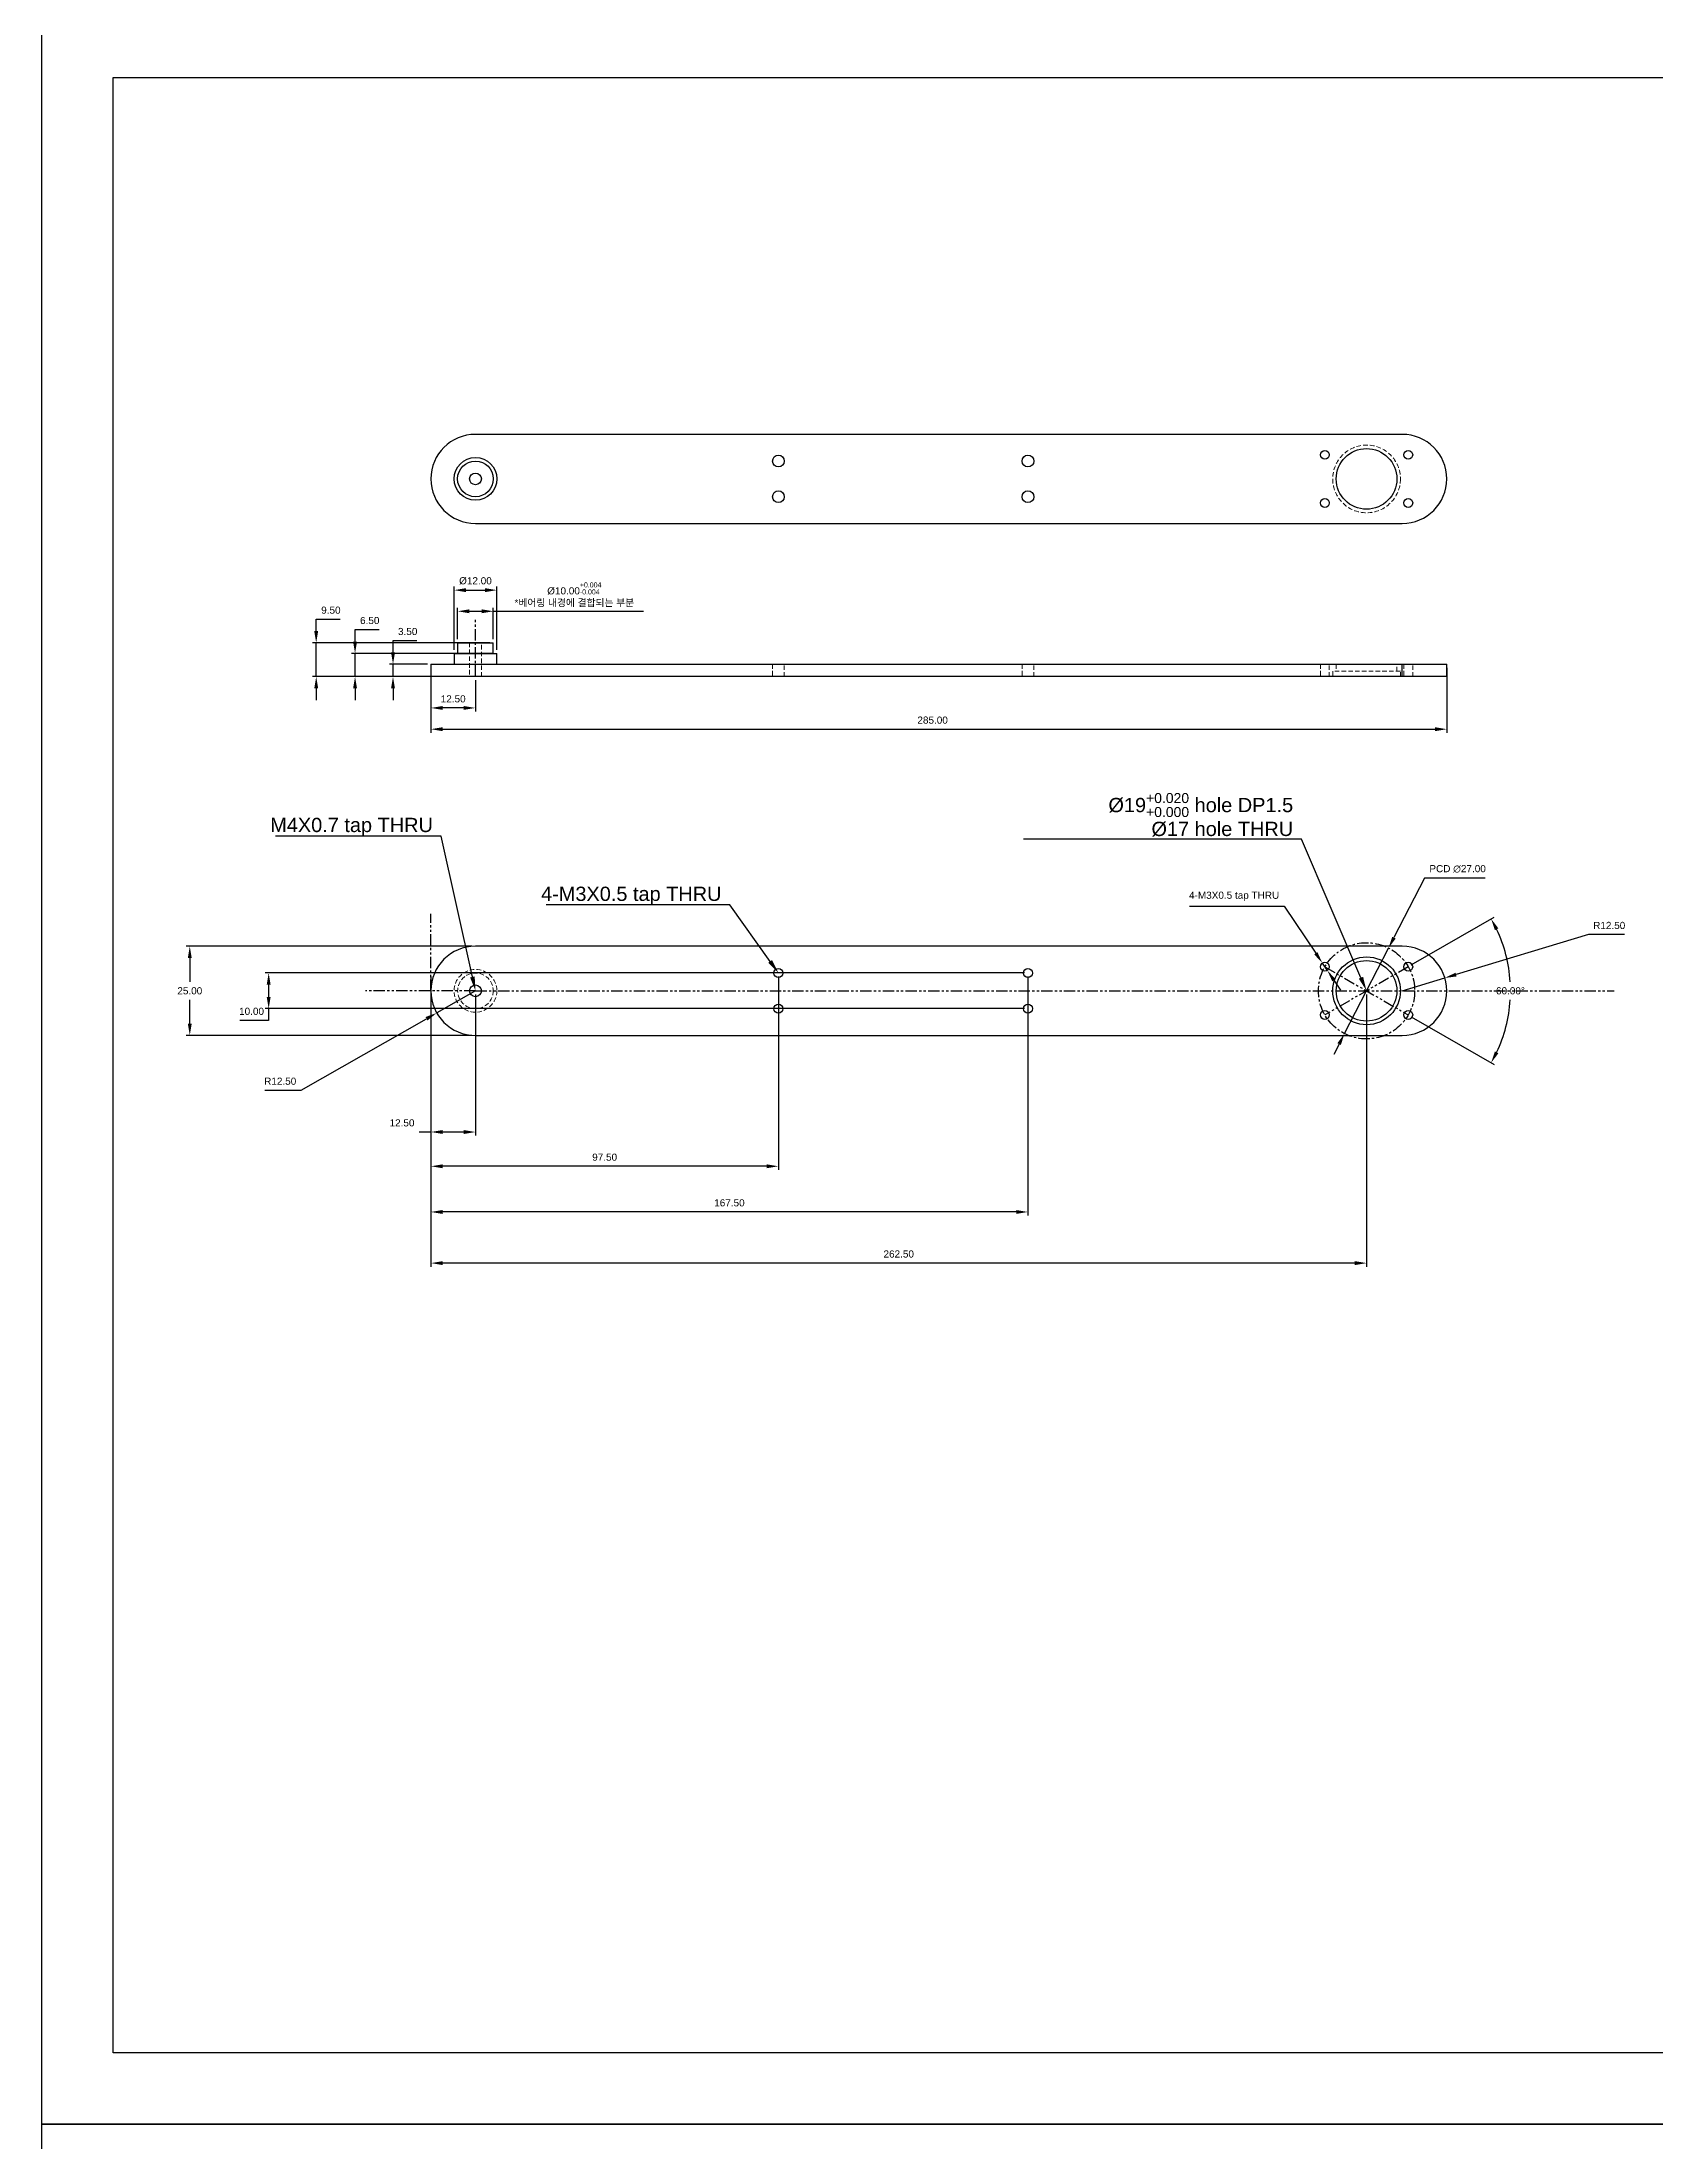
# Model space of a CAD drawing. Header units: millimetres. Extents: x 0 to 7560, y -1188 to 891.
# Drawn here: x 0 to 453, y -599 to -10 of the extents above; entities that cross this region are included whole.
import ezdxf
from ezdxf import colors
from ezdxf.entities.mleader import LeaderData, LeaderLine
from ezdxf.math import Vec2, Vec3

# ---------------------------------------------------------------- set-up
doc = ezdxf.new("R2010")
doc.units = ezdxf.units.MM
doc.header["$PDSIZE"] = -1
for name, pattern in [('CENTER', [10.16, 6.35, -1.27, 1.27, -1.27]), ('HIDDEN', [1.905, 1.27, -0.635]), ('PHANTOM', [12.7, 6.35, -1.27, 1.27, -1.27, 1.27, -1.27])]:
    doc.linetypes.add(name, pattern=pattern)
doc.layers.get('0').update_dxf_attribs({"lineweight": 50})
doc.layers.add('FORMAT', color=7, linetype='Continuous')
for name, color, linetype, lineweight in [('보조선', 1, 'PHANTOM', 25), ('중심선', 1, 'CENTER', 25), ('중요 치수', 4, 'Continuous', 18), ('치수선', 6, 'Continuous', 18)]:
    doc.layers.add(name, color=color, linetype=linetype, lineweight=lineweight)
doc.styles.get("Standard").update_dxf_attribs({"font": 'arial.ttf', "height": 2})
doc.dimstyles.new('ISO-25', dxfattribs={"dimtxt": 2.5, "dimasz": 2.5, "dimexe": 1.25, "dimexo": 0.625, "dimtad": 1, "dimtxsty": 'Standard', "dimcen": 2.5, "dimadec": 0, "dimazin": 0, "dimtfac": 1, "dimtmove": 0, "dimatfit": 3, "dimfxl": 1, "dimarcsym": 0})

# ---------------------------------------------------------------- blocks, each defined once
blk = doc.blocks.new('*D142')
at = {"layer": 'Defpoints', "color": 0, "ltscale": 0.5, "transparency": 16777216}
for p in [(109.26, -184.27), (394.26, -184.27), (394.26, -202.51)]:
    blk.add_point(p, dxfattribs=at)
at = {"layer": '치수선', "color": 0, "lineweight": -2, "ltscale": 0.5, "transparency": 16777216}
for p, q in [((109.26, -185.27), (109.26, -203.51)), ((394.26, -185.27), (394.26, -203.51))]:
    blk.add_line(p, q, dxfattribs=at)
at = {"layer": '치수선', "color": 0, "linetype": 'Continuous', "lineweight": -2, "ltscale": 0.5, "transparency": 16777216}
blk.add_line((112.56, -202.51), (390.96, -202.51), dxfattribs=at)
at = {"layer": '치수선', "color": 0, "ltscale": 0.5, "transparency": 16777216}
for points in [[(112.56, -201.96), (112.56, -203.06), (109.26, -202.51)], [(390.96, -201.96), (390.96, -203.06), (394.26, -202.51)]]:
    blk.add_solid(points, dxfattribs=at)
at = {"layer": '치수선', "color": 0, "ltscale": 0.5, "transparency": 16777216, "insert": (250.02, -199.97), "char_height": 2, "attachment_point": 5}
blk.add_mtext('285.00', dxfattribs=at)
blk = doc.blocks.new('*D143')
at = {"layer": 'Defpoints', "color": 0, "ltscale": 0.5, "transparency": 16777216}
for p in [(127.76, -163.51), (115.76, -181.27), (127.76, -181.27)]:
    blk.add_point(p, dxfattribs=at)
at = {"layer": '치수선', "color": 0, "lineweight": -2, "ltscale": 0.5, "transparency": 16777216}
for p, q in [((115.76, -180.27), (115.76, -162.51)), ((127.76, -180.27), (127.76, -162.51))]:
    blk.add_line(p, q, dxfattribs=at)
at = {"layer": '치수선', "color": 0, "linetype": 'Continuous', "lineweight": -2, "ltscale": 0.5, "transparency": 16777216}
blk.add_line((119.06, -163.51), (124.46, -163.51), dxfattribs=at)
at = {"layer": '치수선', "color": 0, "ltscale": 0.5, "transparency": 16777216}
for points in [[(119.06, -162.96), (119.06, -164.06), (115.76, -163.51)], [(124.46, -162.96), (124.46, -164.06), (127.76, -163.51)]]:
    blk.add_solid(points, dxfattribs=at)
at = {"layer": '치수선', "color": 0, "ltscale": 0.5, "transparency": 16777216, "insert": (121.76, -160.91), "char_height": 2, "attachment_point": 5}
blk.add_mtext('%%C12.00', dxfattribs=at)
blk = doc.blocks.new('*D144')
at = {"layer": 'Defpoints', "color": 0, "ltscale": 0.5, "transparency": 16777216}
for p in [(126.76, -169.44), (116.76, -178.27), (126.76, -178.27)]:
    blk.add_point(p, dxfattribs=at)
at = {"layer": '중요 치수', "color": 0, "lineweight": -2, "ltscale": 0.5, "transparency": 16777216}
for p, q in [((116.76, -177.27), (116.76, -168.44)), ((126.76, -177.27), (126.76, -168.44))]:
    blk.add_line(p, q, dxfattribs=at)
at = {"layer": '중요 치수', "color": 0, "linetype": 'Continuous', "lineweight": -2, "ltscale": 0.5, "transparency": 16777216}
for p, q in [((120.06, -169.44), (123.46, -169.44)), ((126.76, -169.44), (168.91, -169.44))]:
    blk.add_line(p, q, dxfattribs=at)
at = {"layer": '중요 치수', "color": 0, "ltscale": 0.5, "transparency": 16777216}
for points in [[(120.06, -168.89), (120.06, -169.99), (116.76, -169.44)], [(123.46, -168.89), (123.46, -169.99), (126.76, -169.44)]]:
    blk.add_solid(points, dxfattribs=at)
at = {"layer": '중요 치수', "color": 0, "ltscale": 0.5, "transparency": 16777216, "insert": (149.49, -164.8), "char_height": 2, "attachment_point": 5}
blk.add_mtext('%%C10.00{\\H0.7x;\\S+0.004^ -0.004;} \\P*{\\fGulim|b0|i0|c129|p50;베어링} {\\fGulim|b0|i0|c129|p50;내경에} {\\fGulim|b0|i0|c129|p50;결합되는} {\\fGulim|b0|i0|c129|p50;부분}', dxfattribs=at)
blk = doc.blocks.new('*D145')
at = {"layer": 'Defpoints', "color": 0, "ltscale": 0.5, "transparency": 16777216}
for p in [(98.63, -184.27), (109.26, -184.27), (109.26, -187.77)]:
    blk.add_point(p, dxfattribs=at)
at = {"layer": '치수선', "color": 0, "linetype": 'Continuous', "lineweight": -2, "ltscale": 0.5, "transparency": 16777216}
for p, q in [((98.63, -180.97), (98.63, -177.67)), ((98.63, -177.67), (105.34, -177.67)), ((98.63, -187.77), (98.63, -184.27)), ((98.63, -191.08), (98.63, -194.38))]:
    blk.add_line(p, q, dxfattribs=at)
at = {"layer": '치수선', "color": 0, "lineweight": -2, "ltscale": 0.5, "transparency": 16777216}
for p, q in [((108.26, -184.27), (97.63, -184.27)), ((108.26, -187.77), (97.63, -187.77))]:
    blk.add_line(p, q, dxfattribs=at)
at = {"layer": '치수선', "color": 0, "ltscale": 0.5, "transparency": 16777216}
for points in [[(98.08, -180.97), (99.18, -180.97), (98.63, -184.27)], [(98.08, -191.08), (99.18, -191.08), (98.63, -187.77)]]:
    blk.add_solid(points, dxfattribs=at)
at = {"layer": '치수선', "color": 0, "ltscale": 0.5, "transparency": 16777216, "insert": (102.75, -175.12), "char_height": 2, "attachment_point": 5}
blk.add_mtext('3.50', dxfattribs=at)
blk = doc.blocks.new('*D146')
at = {"layer": 'Defpoints', "color": 0, "ltscale": 0.5, "transparency": 16777216}
for p in [(127.76, -181.27), (87.98, -187.77), (127.76, -187.77)]:
    blk.add_point(p, dxfattribs=at)
at = {"layer": '치수선', "color": 0, "linetype": 'Continuous', "lineweight": -2, "ltscale": 0.5, "transparency": 16777216}
for p, q in [((87.98, -177.97), (87.98, -174.58)), ((87.98, -174.58), (94.7, -174.58)), ((87.98, -187.77), (87.98, -181.27)), ((87.98, -191.08), (87.98, -194.38))]:
    blk.add_line(p, q, dxfattribs=at)
at = {"layer": '치수선', "color": 0, "lineweight": -2, "ltscale": 0.5, "transparency": 16777216}
for p, q in [((126.76, -181.27), (86.98, -181.27)), ((126.76, -187.77), (86.98, -187.77))]:
    blk.add_line(p, q, dxfattribs=at)
at = {"layer": '치수선', "color": 0, "ltscale": 0.5, "transparency": 16777216}
for points in [[(87.43, -177.97), (88.53, -177.97), (87.98, -181.27)], [(87.43, -191.08), (88.53, -191.08), (87.98, -187.77)]]:
    blk.add_solid(points, dxfattribs=at)
at = {"layer": '치수선', "color": 0, "ltscale": 0.5, "transparency": 16777216, "insert": (92.1, -172.04), "char_height": 2, "attachment_point": 5}
blk.add_mtext('6.50', dxfattribs=at)
blk = doc.blocks.new('*D147')
at = {"layer": 'Defpoints', "color": 0, "ltscale": 0.5, "transparency": 16777216}
for p in [(126.76, -178.27), (77.08, -187.77), (126.76, -187.77)]:
    blk.add_point(p, dxfattribs=at)
at = {"layer": '치수선', "color": 0, "linetype": 'Continuous', "lineweight": -2, "ltscale": 0.5, "transparency": 16777216}
for p, q in [((77.08, -174.97), (77.08, -171.67)), ((77.08, -171.67), (83.8, -171.67)), ((77.08, -187.77), (77.08, -178.27)), ((77.08, -191.08), (77.08, -194.38))]:
    blk.add_line(p, q, dxfattribs=at)
at = {"layer": '치수선', "color": 0, "lineweight": -2, "ltscale": 0.5, "transparency": 16777216}
for p, q in [((125.76, -178.27), (76.08, -178.27)), ((125.76, -187.77), (76.08, -187.77))]:
    blk.add_line(p, q, dxfattribs=at)
at = {"layer": '치수선', "color": 0, "ltscale": 0.5, "transparency": 16777216}
for points in [[(76.53, -174.97), (77.63, -174.97), (77.08, -178.27)], [(76.53, -191.08), (77.63, -191.08), (77.08, -187.77)]]:
    blk.add_solid(points, dxfattribs=at)
at = {"layer": '치수선', "color": 0, "ltscale": 0.5, "transparency": 16777216, "insert": (81.2, -169.13), "char_height": 2, "attachment_point": 5}
blk.add_mtext('9.50', dxfattribs=at)
blk = doc.blocks.new('*D148')
at = {"layer": 'Defpoints', "color": 0, "ltscale": 0.5, "transparency": 16777216}
for p in [(109.26, -187.77), (121.76, -187.77), (109.26, -196.55)]:
    blk.add_point(p, dxfattribs=at)
at = {"layer": '치수선', "color": 0, "lineweight": -2, "ltscale": 0.5, "transparency": 16777216}
for p, q in [((109.26, -188.77), (109.26, -197.55)), ((121.76, -188.77), (121.76, -197.55))]:
    blk.add_line(p, q, dxfattribs=at)
at = {"layer": '치수선', "color": 0, "linetype": 'Continuous', "lineweight": -2, "ltscale": 0.5, "transparency": 16777216}
blk.add_line((118.46, -196.55), (112.56, -196.55), dxfattribs=at)
at = {"layer": '치수선', "color": 0, "ltscale": 0.5, "transparency": 16777216}
for points in [[(112.56, -196), (112.56, -197.1), (109.26, -196.55)], [(118.46, -196), (118.46, -197.1), (121.76, -196.55)]]:
    blk.add_solid(points, dxfattribs=at)
at = {"layer": '치수선', "color": 0, "ltscale": 0.5, "transparency": 16777216, "insert": (115.51, -194.01), "char_height": 2, "attachment_point": 5}
blk.add_mtext('12.50', dxfattribs=at)
blk = doc.blocks.new('*D149')
at = {"layer": 'Defpoints', "color": 0, "ltscale": 0.5, "transparency": 16777216}
for p in [(377.94, -263.89), (365.57, -287.89)]:
    blk.add_point(p, dxfattribs=at)
at = {"layer": '치수선', "color": 0, "linetype": 'Continuous', "lineweight": -2, "ltscale": 0.5, "transparency": 16777216}
for p, q in [((388.04, -244.29), (379.45, -260.96)), ((405.06, -244.29), (388.04, -244.29)), ((365.57, -287.89), (377.94, -263.89)), ((364.06, -290.83), (362.55, -293.76))]:
    blk.add_line(p, q, dxfattribs=at)
at = {"layer": '치수선', "color": 0, "ltscale": 0.5, "transparency": 16777216}
for points in [[(378.96, -260.71), (379.94, -261.21), (377.94, -263.89)], [(363.57, -290.58), (364.55, -291.08), (365.57, -287.89)]]:
    blk.add_solid(points, dxfattribs=at)
at = {"layer": '치수선', "color": 0, "ltscale": 0.5, "transparency": 16777216, "insert": (397.31, -241.69), "char_height": 2, "attachment_point": 5}
blk.add_mtext('PCD ∅27.00', dxfattribs=at)
blk = doc.blocks.new('*D150')
at = {"layer": 'Defpoints', "color": 0, "ltscale": 0.5, "transparency": 16777216}
for p in [(360.07, -269.14), (383.45, -269.14), (360.07, -282.64), (383.45, -282.64), (411.52, -282.9)]:
    blk.add_point(p, dxfattribs=at)
at = {"layer": '치수선', "color": 0, "lineweight": -2, "ltscale": 0.5, "transparency": 16777216}
for p, q in [((384.32, -268.64), (407.59, -255.21)), ((384.32, -283.14), (407.59, -296.58))]:
    blk.add_line(p, q, dxfattribs=at)
at = {"layer": '치수선', "color": 0, "linetype": 'Continuous', "lineweight": -2, "ltscale": 0.5, "transparency": 16777216}
for start, end in [(3.61417, 25.31287), (334.68713, 356.38583)]:
    blk.add_arc((371.76, -275.89), 40.38, start, end, dxfattribs=at)
at = {"layer": '치수선', "color": 0, "ltscale": 0.5, "transparency": 16777216}
for points in [[(407.77, -258.89), (408.74, -258.37), (406.72, -255.71)], [(408.74, -293.41), (407.77, -292.9), (406.72, -296.08)]]:
    blk.add_solid(points, dxfattribs=at)
at = {"layer": '치수선', "color": 0, "ltscale": 0.5, "transparency": 16777216, "insert": (412.13, -275.89), "char_height": 2, "attachment_point": 5}
blk.add_mtext('60.00°', dxfattribs=at)
blk = doc.blocks.new('*D151')
at = {"layer": 'Defpoints', "color": 0, "ltscale": 0.5, "transparency": 16777216}
for p in [(359.37, -268.11), (360.76, -270.18)]:
    blk.add_point(p, dxfattribs=at)
at = {"layer": '중요 치수', "color": 0, "linetype": 'Continuous', "lineweight": -2, "ltscale": 0.5, "transparency": 16777216}
for p, q in [((322.08, -252.19), (348.66, -252.19)), ((348.66, -252.19), (357.53, -265.37)), ((360.76, -270.18), (359.37, -268.11)), ((362.61, -272.92), (364.45, -275.66))]:
    blk.add_line(p, q, dxfattribs=at)
at = {"layer": '중요 치수', "color": 0, "ltscale": 0.5, "transparency": 16777216}
for points in [[(357.98, -265.06), (357.07, -265.67), (359.37, -268.11)], [(363.06, -272.61), (362.15, -273.23), (360.76, -270.18)]]:
    blk.add_solid(points, dxfattribs=at)
at = {"layer": '중요 치수', "color": 0, "ltscale": 0.5, "transparency": 16777216, "insert": (334.61, -249.38), "char_height": 2, "attachment_point": 5}
blk.add_mtext('4-M3X0.5 tap THRU', dxfattribs=at)
blk = doc.blocks.new('*D152')
at = {"layer": 'Defpoints', "color": 0, "ltscale": 0.5, "transparency": 16777216}
for p in [(276.76, -270.89), (63.74, -280.89), (276.76, -280.89)]:
    blk.add_point(p, dxfattribs=at)
at = {"layer": '치수선', "color": 0, "lineweight": -2, "ltscale": 0.5, "transparency": 16777216}
for p, q in [((275.76, -270.89), (62.74, -270.89)), ((275.76, -280.89), (62.74, -280.89))]:
    blk.add_line(p, q, dxfattribs=at)
at = {"layer": '치수선', "color": 0, "linetype": 'Continuous', "lineweight": -2, "ltscale": 0.5, "transparency": 16777216}
for p, q in [((63.74, -274.2), (63.74, -277.59)), ((63.74, -280.89), (63.74, -284.2)), ((63.74, -284.2), (55.66, -284.2))]:
    blk.add_line(p, q, dxfattribs=at)
at = {"layer": '치수선', "color": 0, "ltscale": 0.5, "transparency": 16777216}
for points in [[(63.19, -274.2), (64.29, -274.2), (63.74, -270.89)], [(63.19, -277.59), (64.29, -277.59), (63.74, -280.89)]]:
    blk.add_solid(points, dxfattribs=at)
at = {"layer": '치수선', "color": 0, "ltscale": 0.5, "transparency": 16777216, "insert": (58.94, -281.65), "char_height": 2, "attachment_point": 5}
blk.add_mtext('10.00', dxfattribs=at)
blk = doc.blocks.new('*D153')
at = {"layer": 'Defpoints', "color": 0, "ltscale": 0.5, "transparency": 16777216}
for p in [(121.76, -263.39), (41.61, -288.39), (121.76, -288.39)]:
    blk.add_point(p, dxfattribs=at)
at = {"layer": '치수선', "color": 0, "lineweight": -2, "ltscale": 0.5, "transparency": 16777216}
for p, q in [((120.76, -263.39), (40.61, -263.39)), ((120.76, -288.39), (40.61, -288.39))]:
    blk.add_line(p, q, dxfattribs=at)
at = {"layer": '치수선', "color": 0, "linetype": 'Continuous', "lineweight": -2, "ltscale": 0.5, "transparency": 16777216}
for p, q in [((41.61, -266.7), (41.61, -273.35)), ((41.61, -285.09), (41.61, -278.44))]:
    blk.add_line(p, q, dxfattribs=at)
at = {"layer": '치수선', "color": 0, "ltscale": 0.5, "transparency": 16777216}
for points in [[(41.06, -266.7), (42.16, -266.7), (41.61, -263.39)], [(41.06, -285.09), (42.16, -285.09), (41.61, -288.39)]]:
    blk.add_solid(points, dxfattribs=at)
at = {"layer": '치수선', "color": 0, "ltscale": 0.5, "transparency": 16777216, "insert": (41.61, -275.89), "char_height": 2, "attachment_point": 5}
blk.add_mtext('25.00', dxfattribs=at)
blk = doc.blocks.new('*D154')
at = {"layer": 'Defpoints', "color": 0, "ltscale": 0.5, "transparency": 16777216}
for p in [(109.26, -275.89), (121.76, -275.89), (109.26, -315.49)]:
    blk.add_point(p, dxfattribs=at)
at = {"layer": '치수선', "color": 0, "lineweight": -2, "ltscale": 0.5, "transparency": 16777216}
for p, q in [((109.26, -276.89), (109.26, -316.49)), ((121.76, -276.89), (121.76, -316.49))]:
    blk.add_line(p, q, dxfattribs=at)
at = {"layer": '치수선', "color": 0, "linetype": 'Continuous', "lineweight": -2, "ltscale": 0.5, "transparency": 16777216}
for p, q in [((109.26, -315.49), (105.96, -315.49)), ((118.46, -315.49), (112.56, -315.49))]:
    blk.add_line(p, q, dxfattribs=at)
at = {"layer": '치수선', "color": 0, "ltscale": 0.5, "transparency": 16777216}
for points in [[(112.56, -314.94), (112.56, -316.04), (109.26, -315.49)], [(118.46, -314.94), (118.46, -316.04), (121.76, -315.49)]]:
    blk.add_solid(points, dxfattribs=at)
at = {"layer": '치수선', "color": 0, "ltscale": 0.5, "transparency": 16777216, "insert": (101.15, -312.94), "char_height": 2, "attachment_point": 5}
blk.add_mtext('12.50', dxfattribs=at)
blk = doc.blocks.new('*D155')
at = {"layer": 'Defpoints', "color": 0, "ltscale": 0.5, "transparency": 16777216}
for p in [(109.26, -270.89), (206.76, -270.89), (109.26, -325.1)]:
    blk.add_point(p, dxfattribs=at)
at = {"layer": '치수선', "color": 0, "lineweight": -2, "ltscale": 0.5, "transparency": 16777216}
for p, q in [((109.26, -271.89), (109.26, -326.1)), ((206.76, -271.89), (206.76, -326.1))]:
    blk.add_line(p, q, dxfattribs=at)
at = {"layer": '치수선', "color": 0, "linetype": 'Continuous', "lineweight": -2, "ltscale": 0.5, "transparency": 16777216}
blk.add_line((203.46, -325.1), (112.56, -325.1), dxfattribs=at)
at = {"layer": '치수선', "color": 0, "ltscale": 0.5, "transparency": 16777216}
for points in [[(112.56, -324.55), (112.56, -325.65), (109.26, -325.1)], [(203.46, -324.55), (203.46, -325.65), (206.76, -325.1)]]:
    blk.add_solid(points, dxfattribs=at)
at = {"layer": '치수선', "color": 0, "ltscale": 0.5, "transparency": 16777216, "insert": (158.01, -322.56), "char_height": 2, "attachment_point": 5}
blk.add_mtext('97.50', dxfattribs=at)
blk = doc.blocks.new('*D156')
at = {"layer": 'Defpoints', "color": 0, "ltscale": 0.5, "transparency": 16777216}
for p in [(109.26, -270.89), (276.76, -270.89), (109.26, -337.92)]:
    blk.add_point(p, dxfattribs=at)
at = {"layer": '치수선', "color": 0, "lineweight": -2, "ltscale": 0.5, "transparency": 16777216}
for p, q in [((109.26, -271.89), (109.26, -338.92)), ((276.76, -271.89), (276.76, -338.92))]:
    blk.add_line(p, q, dxfattribs=at)
at = {"layer": '치수선', "color": 0, "linetype": 'Continuous', "lineweight": -2, "ltscale": 0.5, "transparency": 16777216}
blk.add_line((273.46, -337.92), (112.56, -337.92), dxfattribs=at)
at = {"layer": '치수선', "color": 0, "ltscale": 0.5, "transparency": 16777216}
for points in [[(112.56, -337.37), (112.56, -338.47), (109.26, -337.92)], [(273.46, -337.37), (273.46, -338.47), (276.76, -337.92)]]:
    blk.add_solid(points, dxfattribs=at)
at = {"layer": '치수선', "color": 0, "ltscale": 0.5, "transparency": 16777216, "insert": (193.01, -335.37), "char_height": 2, "attachment_point": 5}
blk.add_mtext('167.50', dxfattribs=at)
blk = doc.blocks.new('*D157')
at = {"layer": 'Defpoints', "color": 0, "ltscale": 0.5, "transparency": 16777216}
for p in [(109.26, -275.89), (371.76, -275.89), (109.26, -352.26)]:
    blk.add_point(p, dxfattribs=at)
at = {"layer": '치수선', "color": 0, "lineweight": -2, "ltscale": 0.5, "transparency": 16777216}
for p, q in [((109.26, -276.89), (109.26, -353.26)), ((371.76, -276.89), (371.76, -353.26))]:
    blk.add_line(p, q, dxfattribs=at)
at = {"layer": '치수선', "color": 0, "linetype": 'Continuous', "lineweight": -2, "ltscale": 0.5, "transparency": 16777216}
blk.add_line((368.46, -352.26), (112.56, -352.26), dxfattribs=at)
at = {"layer": '치수선', "color": 0, "ltscale": 0.5, "transparency": 16777216}
for points in [[(112.56, -351.71), (112.56, -352.81), (109.26, -352.26)], [(368.46, -351.71), (368.46, -352.81), (371.76, -352.26)]]:
    blk.add_solid(points, dxfattribs=at)
at = {"layer": '치수선', "color": 0, "ltscale": 0.5, "transparency": 16777216, "insert": (240.51, -349.72), "char_height": 2, "attachment_point": 5}
blk.add_mtext('262.50', dxfattribs=at)
blk = doc.blocks.new('*D508')
at = {"layer": 'Defpoints', "color": 0, "ltscale": 0.5, "transparency": 16777216}
for p in [(381.76, -275.89), (393.72, -272.28)]:
    blk.add_point(p, dxfattribs=at)
at = {"layer": '치수선', "color": 0, "lineweight": -2, "ltscale": 0.5, "transparency": 16777216}
for p, q in [((433.99, -260.11), (396.88, -271.32)), ((444.17, -260.11), (433.99, -260.11)), ((381.76, -275.89), (393.72, -272.28))]:
    blk.add_line(p, q, dxfattribs=at)
at = {"layer": '치수선', "color": 0, "ltscale": 0.5, "transparency": 16777216}
blk.add_solid([(396.73, -270.8), (397.04, -271.85), (393.72, -272.28)], dxfattribs=at)
at = {"layer": '치수선', "color": 0, "ltscale": 0.5, "transparency": 16777216, "insert": (439.84, -257.56), "char_height": 2, "attachment_point": 5}
blk.add_mtext('R12.50', dxfattribs=at)
blk = doc.blocks.new('*D509')
at = {"layer": 'Defpoints', "color": 0, "ltscale": 0.5, "transparency": 16777216}
for p in [(121.76, -275.89), (110.9, -282.09)]:
    blk.add_point(p, dxfattribs=at)
at = {"layer": '치수선', "color": 0, "lineweight": -2, "ltscale": 0.5, "transparency": 16777216}
for p, q in [((121.76, -275.89), (110.9, -282.09)), ((72.84, -303.79), (108.03, -283.72)), ((62.66, -303.79), (72.84, -303.79))]:
    blk.add_line(p, q, dxfattribs=at)
at = {"layer": '치수선', "color": 0, "ltscale": 0.5, "transparency": 16777216}
blk.add_solid([(107.76, -283.24), (108.3, -284.2), (110.9, -282.09)], dxfattribs=at)
at = {"layer": '치수선', "color": 0, "ltscale": 0.5, "transparency": 16777216, "insert": (66.98, -301.25), "char_height": 2, "attachment_point": 5}
blk.add_mtext('R12.50', dxfattribs=at)

msp = doc.modelspace()

# ---------------------------------------------------------------- linework, layer by layer
at = {"color": 7, "linetype": 'Continuous', "lineweight": 25}
for p, q in [((381.758, -119.809), (121.758, -119.809)), ((121.758, -144.809), (381.758, -144.809)), ((115.758, -181.274), (115.758, -184.274)), ((115.758, -181.274), (127.758, -181.274)), ((116.758, -178.274), (116.758, -181.274)), ((116.758, -178.274), (126.758, -178.274)), ((126.758, -181.274), (126.758, -178.274)), ((127.758, -184.274), (127.758, -181.274)), ((109.258, -184.274), (109.258, -187.774)), ((109.258, -184.274), (121.758, -184.274)), ((121.758, -187.774), (109.258, -187.774)), ((121.758, -187.774), (121.758, -184.274)), ((121.758, -184.274), (381.758, -184.274)), ((381.758, -187.774), (121.758, -187.774)), ((381.758, -187.774), (381.758, -184.274)), ((381.758, -184.274), (394.258, -184.274)), ((394.258, -187.774), (381.758, -187.774)), ((394.258, -187.774), (394.258, -184.274)), ((381.758, -263.393), (121.758, -263.393)), ((121.758, -288.393), (381.758, -288.393))]:
    msp.add_line(p, q, dxfattribs=at)
at = {"color": 7, "linetype": 'HIDDEN', "lineweight": 18}
for p, q in [((120.108, -178.274), (120.108, -187.774)), ((123.408, -187.774), (123.408, -178.274)), ((121.758, -187.774), (121.758, -184.274)), ((205.108, -184.274), (205.108, -187.774)), ((208.408, -187.774), (208.408, -184.274)), ((275.108, -184.274), (275.108, -187.774)), ((278.408, -187.774), (278.408, -184.274)), ((358.817, -184.274), (358.817, -187.774)), ((361.317, -187.774), (361.317, -184.274)), ((381.258, -186.274), (362.258, -186.274)), ((362.258, -186.274), (362.258, -187.774)), ((363.258, -184.274), (363.258, -186.274)), ((380.258, -186.274), (380.258, -184.274)), ((381.258, -187.774), (381.258, -186.274)), ((381.758, -187.774), (381.758, -184.274)), ((382.199, -184.274), (382.199, -187.774)), ((384.699, -187.774), (384.699, -184.274))]:
    msp.add_line(p, q, dxfattribs=at)
for centre, radius in [((371.758, -132.309), 9.5), ((121.758, -275.893), 6), ((121.758, -275.893), 5)]:
    msp.add_circle(centre, radius, dxfattribs=at)
at = {"color": 7, "linetype": 'Continuous', "lineweight": 25}
for centre, radius in [((121.758, -132.309), 6), ((121.758, -132.309), 5), ((206.758, -127.309), 1.65), ((276.758, -127.309), 1.65), ((360.067, -125.559), 1.25), ((371.758, -132.309), 8.5), ((383.449, -125.559), 1.25), ((121.758, -132.309), 1.65), ((206.758, -137.309), 1.65), ((276.758, -137.309), 1.65), ((360.067, -139.059), 1.25), ((383.449, -139.059), 1.25), ((360.067, -269.143), 1.25), ((371.758, -275.893), 9.5), ((371.758, -275.893), 8.5), ((383.449, -269.143), 1.25), ((121.758, -275.893), 1.65), ((360.067, -282.643), 1.25), ((383.449, -282.643), 1.25)]:
    msp.add_circle(centre, radius, dxfattribs=at)
for centre, start, end in [((121.758, -132.309), 90, 270), ((381.758, -132.309), 270, 90), ((121.758, -275.893), 90, 270), ((381.758, -275.893), 270, 90)]:
    msp.add_arc(centre, 12.5, start, end, dxfattribs=at)
at = {"layer": 'FORMAT', "ltscale": 0.5}
for centre in [(206.758, -270.893), (276.758, -270.893), (206.758, -280.893), (276.758, -280.893)]:
    msp.add_circle(centre, 1.25, dxfattribs=at)
at = {"layer": '보조선', "ltscale": 0.5}
for p, q in [((109.258, -275.893), (109.258, -254.315)), ((383.449, -269.143), (360.067, -282.643)), ((360.067, -269.143), (383.449, -282.643)), ((121.758, -275.893), (90.91, -275.893)), ((121.758, -275.893), (441.241, -275.893))]:
    msp.add_line(p, q, dxfattribs=at)
at = {"layer": '중심선', "ltscale": 0.5}
for p, q in [((121.758, -187.774), (121.758, -171.84)), ((109.258, -275.893), (109.258, -301.485))]:
    msp.add_line(p, q, dxfattribs=at)
at = {"layer": '중심선', "linetype": 'ByBlock', "ltscale": 0.5}
for points in [[(0.146, 0.232), (840.146, 0.232), (840.146, -593.768), (0.146, -593.768)], [(20.146, -19.768), (820.146, -19.768), (820.146, -573.768), (20.146, -573.768)], [(0.146, -593.768), (840.146, -593.768), (840.146, -1187.768), (0.146, -1187.768)]]:
    msp.add_lwpolyline(points, close=True, dxfattribs=at)
at = {"layer": '중심선', "ltscale": 0.5}
msp.add_circle((371.758, -275.893), 13.5, dxfattribs=at)

# ---------------------------------------------------------------- dimensions: what is measured, and where the dimension line sits
at = {"layer": '중요 치수', "ltscale": 0.5}
dim = msp.add_linear_dim(base=(126.758, -169.439), p1=(116.758, -178.274), p2=(126.758, -178.274), text='%%C<>{\\H0.7x;\\S+0.004^ -0.004;} \\P*{\\fGulim|b0|i0|c129|p50;베어링} {\\fGulim|b0|i0|c129|p50;내경에} {\\fGulim|b0|i0|c129|p50;결합되는} {\\fGulim|b0|i0|c129|p50;부분}', dimstyle='ISO-25', override={"dimtxt": 2, "dimasz": 3.302, "dimexe": 1, "dimexo": 1, "dimgap": 1.524, "dimtih": 1, "dimtoh": 1, "dimzin": 1, "dimdsep": 46, "dimcen": -10, "dimadec": 2, "dimtzin": 1}, dxfattribs=at)
dim.commit()
dim.dimension.update_dxf_attribs({"geometry": '*D144', "text_midpoint": (149.486, -164.802)})
dim = msp.add_diameter_dim_2p(p1=(360.765, -270.18), p2=(359.369, -268.106), text='4-M3X0.5 tap THRU', dimstyle='ISO-25', override={"dimtxt": 2, "dimasz": 3.302, "dimexe": 1, "dimexo": 1, "dimgap": 1.524, "dimtih": 1, "dimtoh": 1, "dimzin": 1, "dimdsep": 46, "dimcen": -10, "dimadec": 2, "dimtzin": 1}, dxfattribs=at)
dim.commit()
dim.dimension.update_dxf_attribs({"geometry": '*D151', "text_midpoint": (334.609, -252.189), "dimtype": 163})
at = {"layer": '치수선', "ltscale": 0.5}
dim = msp.add_linear_dim(base=(127.758, -163.514), p1=(115.758, -181.274), p2=(127.758, -181.274), text='%%C<>', dimstyle='ISO-25', override={"dimtxt": 2, "dimasz": 3.302, "dimexe": 1, "dimexo": 1, "dimgap": 1.524, "dimtih": 1, "dimtoh": 1, "dimzin": 1, "dimdsep": 46, "dimcen": -10, "dimadec": 2, "dimtzin": 1}, dxfattribs=at)
dim.commit()
dim.dimension.update_dxf_attribs({"geometry": '*D143', "text_midpoint": (121.758, -160.913)})
for base, p1, p2, picture, middle in [((77.083, -187.774), (126.758, -178.274), (126.758, -187.774), '*D147', (81.201, -171.67)), ((87.976, -187.774), (127.758, -181.274), (127.758, -187.774), '*D146', (92.1, -174.583))]:
    dim = msp.add_linear_dim(base=base, p1=p1, p2=p2, angle=90, dimstyle='ISO-25', override={"dimtxt": 2, "dimasz": 3.302, "dimexe": 1, "dimexo": 1, "dimgap": 1.524, "dimtih": 1, "dimtoh": 1, "dimzin": 1, "dimdsep": 46, "dimcen": -10, "dimadec": 2, "dimtzin": 1}, dxfattribs=at)
    dim.commit()
    dim.dimension.update_dxf_attribs({"geometry": picture, "text_midpoint": middle, "dimtype": 160})
for base, p1, p2, picture, middle in [((98.628, -184.274), (109.258, -187.774), (109.258, -184.274), '*D145', (102.746, -175.125)), ((41.607, -288.393), (121.758, -263.393), (121.758, -288.393), '*D153', (41.607, -275.893)), ((63.737, -280.893), (276.758, -270.893), (276.758, -280.893), '*D152', (58.936, -281.65))]:
    dim = msp.add_linear_dim(base=base, p1=p1, p2=p2, angle=90, dimstyle='ISO-25', override={"dimtxt": 2, "dimasz": 3.302, "dimexe": 1, "dimexo": 1, "dimgap": 1.524, "dimtih": 1, "dimtoh": 1, "dimzin": 1, "dimdsep": 46, "dimcen": -10, "dimadec": 2, "dimtzin": 1}, dxfattribs=at)
    dim.commit()
    dim.dimension.update_dxf_attribs({"geometry": picture, "text_midpoint": middle})
dim = msp.add_linear_dim(base=(394.258, -202.514), p1=(109.258, -184.274), p2=(394.258, -184.274), dimstyle='ISO-25', override={"dimtxt": 2, "dimasz": 3.302, "dimexe": 1, "dimexo": 1, "dimgap": 1.524, "dimtih": 1, "dimtoh": 1, "dimzin": 1, "dimdsep": 46, "dimcen": -10, "dimadec": 2, "dimtzin": 1}, dxfattribs=at)
dim.commit()
dim.dimension.update_dxf_attribs({"geometry": '*D142', "text_midpoint": (250.016, -202.514), "dimtype": 160})
for p1, p2, distance, picture, middle in [((121.758, -187.774), (109.258, -187.774), 8.778, '*D148', (115.508, -194.007)), ((206.758, -270.893), (109.258, -270.893), 54.211, '*D155', (158.008, -322.559)), ((121.758, -275.893), (109.258, -275.893), 39.593, '*D154', (101.155, -312.941))]:
    dim = msp.add_aligned_dim(p1=p1, p2=p2, distance=distance, dimstyle='ISO-25', override={"dimtxt": 2, "dimasz": 3.302, "dimexe": 1, "dimexo": 1, "dimgap": 1.524, "dimtih": 1, "dimtoh": 1, "dimzin": 1, "dimdsep": 46, "dimcen": -10, "dimadec": 2, "dimtzin": 1}, dxfattribs=at)
    dim.commit()
    dim.dimension.update_dxf_attribs({"geometry": picture, "text_midpoint": middle})
dim = msp.add_diameter_dim_2p(p1=(365.575, -287.894), p2=(377.941, -263.892), text='PCD <>', dimstyle='ISO-25', override={"dimtxt": 2, "dimasz": 3.302, "dimexe": 1, "dimexo": 1, "dimgap": 1.524, "dimtih": 1, "dimtoh": 1, "dimzin": 1, "dimdsep": 46, "dimcen": -10, "dimadec": 2, "dimtzin": 1}, dxfattribs=at)
dim.commit()
dim.dimension.update_dxf_attribs({"geometry": '*D149', "text_midpoint": (397.312, -244.288), "dimtype": 163})
dim = msp.add_angular_dim_2l(base=(411.52, -282.904), line1=((360.067, -269.143), (383.449, -282.643)), line2=((383.449, -269.143), (360.067, -282.643)), dimstyle='ISO-25', override={"dimtxt": 2, "dimasz": 3.302, "dimexe": 1, "dimexo": 1, "dimgap": 1.524, "dimtih": 1, "dimtoh": 1, "dimzin": 1, "dimdsep": 46, "dimcen": -10, "dimadec": 2, "dimtzin": 1}, dxfattribs=at)
dim.commit()
dim.dimension.update_dxf_attribs({"geometry": '*D150', "text_midpoint": (412.133, -275.893)})
for center, mpoint, picture, middle in [((381.758, -275.893), (393.724, -272.277), '*D508', (439.844, -260.109)), ((121.758, -275.893), (110.9, -282.085), '*D509', (66.984, -303.792))]:
    dim = msp.add_radius_dim(center=center, mpoint=mpoint, dimstyle='ISO-25', override={"dimtxt": 2, "dimasz": 3.302, "dimexe": 1, "dimexo": 1, "dimgap": 1.524, "dimtih": 1, "dimtoh": 1, "dimzin": 1, "dimdsep": 46, "dimcen": -10, "dimadec": 2, "dimtzin": 1}, dxfattribs=at)
    dim.commit()
    dim.dimension.update_dxf_attribs({"geometry": picture, "text_midpoint": middle, "dimtype": 164})
for base, p1, p2, picture, middle in [((109.258, -337.915), (276.758, -270.893), (109.258, -270.893), '*D156', (193.008, -335.37)), ((109.258, -352.26), (371.758, -275.893), (109.258, -275.893), '*D157', (240.508, -349.715))]:
    dim = msp.add_linear_dim(base=base, p1=p1, p2=p2, dimstyle='ISO-25', override={"dimtxt": 2, "dimasz": 3.302, "dimexe": 1, "dimexo": 1, "dimgap": 1.524, "dimtih": 1, "dimtoh": 1, "dimzin": 1, "dimdsep": 46, "dimcen": -10, "dimadec": 2, "dimtzin": 1}, dxfattribs=at)
    dim.commit()
    dim.dimension.update_dxf_attribs({"geometry": picture, "text_midpoint": middle})

# ---------------------------------------------------------------- leaders
at = {"layer": '중요 치수', "ltscale": 0.5}
ml = msp.add_multileader_mtext('Standard', dxfattribs=at)
ml.set_content('\\A1;%%C19{\\H0.7x;\\S+0.020^ +0.000;\\H1.42857x; hole DP1.5\\P%%C17 hole THRU}', color=256)
ml.set_leader_properties()
ml.build(insert=Vec2(0, 0))
ml.multileader.update_dxf_attribs({"text_right_attachment_type": 5, "dogleg_length": 0.36})
ctx = ml.context
ctx.base_point, ctx.plane_origin = Vec3(298.001, -222.502), Vec3(371.758, -275.893)
ctx.right_attachment, ctx.text_align_type = 5, 2
notes = []
notes.append((ctx, [(0, (1, 1, 0), (353.529, -233.353), (-1, 0), 0.36, [(0, [(371.758, -275.893)], 0, [])])]))
ctx.mtext.insert, ctx.mtext.alignment, ctx.mtext.flow_direction = Vec3(351.169, -220.421), 3, 5
ml = msp.add_multileader_mtext('Standard', dxfattribs=at)
ml.set_content('M4X0.7 tap THRU', color=256)
ml.set_leader_properties()
ml.build(insert=Vec2(0, 0))
ml.multileader.update_dxf_attribs({"text_right_attachment_type": 6, "dogleg_length": 0.36})
ctx = ml.context
ctx.base_point, ctx.plane_origin = Vec3(63.035, -229.922), Vec3(121.758, -275.893)
ctx.right_attachment, ctx.text_align_type = 6, 2
notes.append((ctx, [(0, (1, 1, 0), (112.181, -232.477), (-1, 0), 0.36, [(0, [(121.758, -275.893)], 0, [])])]))
ctx.mtext.insert, ctx.mtext.alignment, ctx.mtext.flow_direction = Vec3(109.821, -227.367), 3, 5
ml = msp.add_multileader_mtext('Standard', dxfattribs=at)
ml.set_content('4-M3X0.5 tap THRU', color=256)
ml.set_leader_properties()
ml.build(insert=Vec2(0, 0))
ml.multileader.update_dxf_attribs({"text_right_attachment_type": 6, "dogleg_length": 0.36})
ctx = ml.context
ctx.base_point, ctx.plane_origin = Vec3(138.684, -249.237), Vec3(206.758, -270.893)
ctx.right_attachment, ctx.text_align_type = 6, 2
notes.append((ctx, [(0, (1, 1, 0), (193.143, -251.792), (-1, 0), 0.36, [(0, [(206.758, -270.893)], 0, [])])]))
ctx.mtext.insert, ctx.mtext.alignment, ctx.mtext.flow_direction = Vec3(190.783, -246.681), 3, 5
for ctx, leaders in notes:
    for number, flags, end, landing, length, lines in leaders:
        leader = LeaderData()
        leader.index, (leader.has_last_leader_line, leader.has_dogleg_vector, leader.attachment_direction) = number, flags
        leader.last_leader_point, leader.dogleg_vector, leader.dogleg_length = Vec3(end), Vec3(landing), length
        for number, points, colour, breaks in lines:
            line = LeaderLine()
            line.index, line.vertices, line.color, line.breaks = number, Vec3.list(points), colors.encode_raw_color(colour), breaks
            leader.lines.append(line)
        ctx.leaders.append(leader)

doc.saveas('drawing.dxf')
